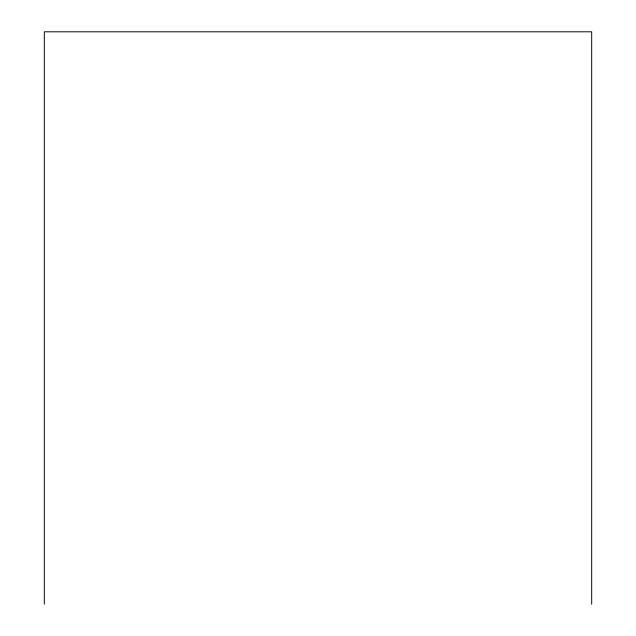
<?xml version="1.0" encoding="UTF-8"?>
<svg xmlns="http://www.w3.org/2000/svg" width="636" height="636" viewBox="0 0 636 636"><rect width="100%" height="100%" fill="white"/><g stroke="black" fill="none" stroke-linecap="round" stroke-linejoin="round"><path stroke-width="0.95" d="M591.687 604.2L591.687 31.8L44.313 31.8L44.313 604.2"/></g></svg>
